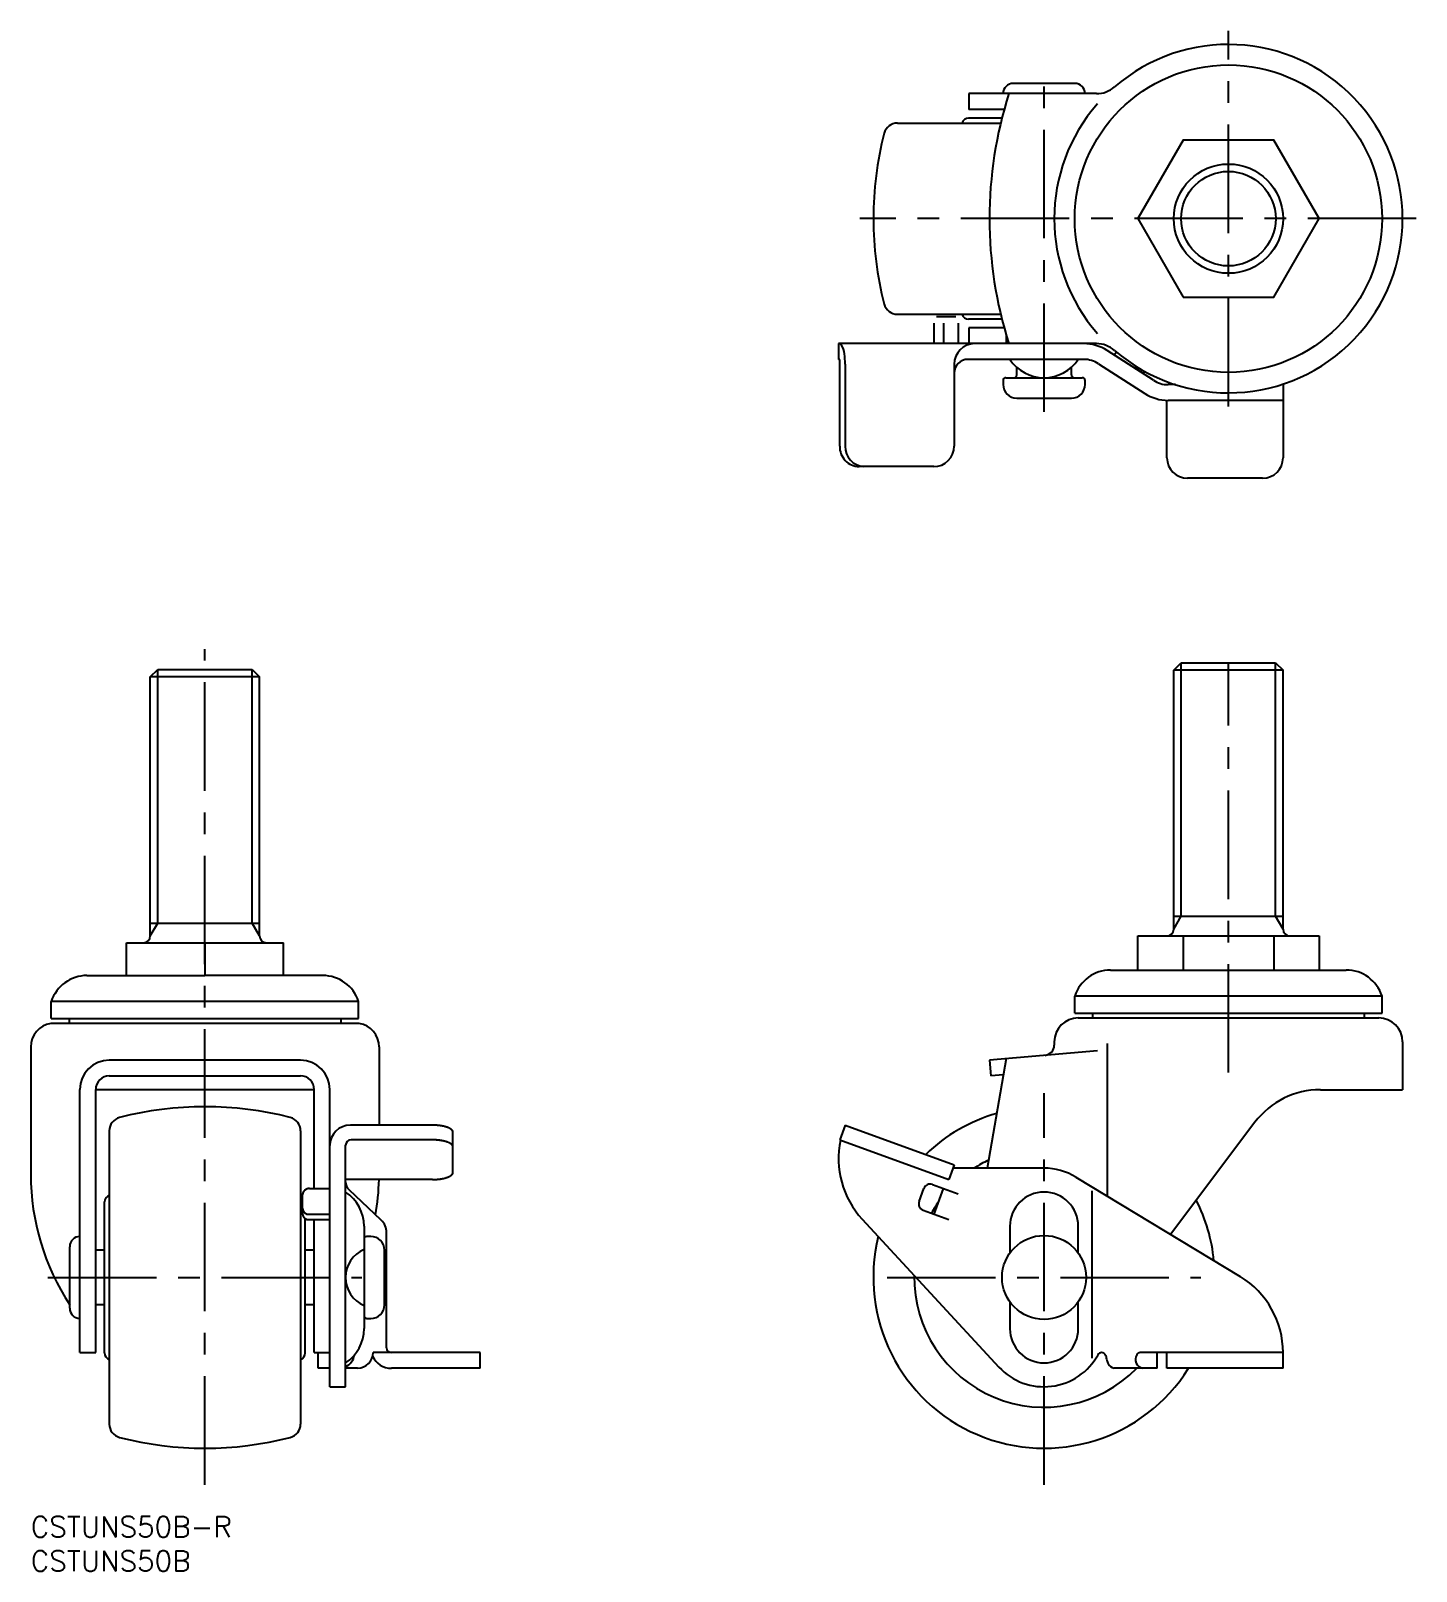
# Model space of a CAD drawing. Extents: x 0 to 203, y -8 to 218.
import ezdxf

# ---------------------------------------------------------------- set-up
doc = ezdxf.new("R2010")
doc.units = 0
doc.header["$LTSCALE"] = 0.5
doc.linetypes.add('CENTER', pattern=[50.8, 31.75, -6.35, 6.35, -6.35])
for name, color, linetype in [('MSM_CENTER', 1, 'CENTER'), ('MSM_CONTINUOUS', 7, 'CONTINUOUS'), ('MSM_NARROW', 5, 'CONTINUOUS'), ('MSM_PART_NUMBER', 7, 'CONTINUOUS')]:
    doc.layers.add(name, color=color, linetype=linetype)
doc.styles.get("Standard").update_dxf_attribs({"font": 'txt.shx', "height": 3, "bigfont": 'bigfont.shx'})

# ---------------------------------------------------------------- blocks, each defined once
blk = doc.blocks.new('*U7')
at = {"layer": 'MSM_CONTINUOUS'}
blk.add_text('CSTUNS50B-R', height=3, dxfattribs=at).set_placement((0, -3))
blk = doc.blocks.new('*U8')
at = {"layer": 'MSM_PART_NUMBER'}
blk.add_text('CSTUNS50B', height=3, dxfattribs=at).set_placement((0, -8))

msp = doc.modelspace()

# ---------------------------------------------------------------- linework, layer by layer
at = {"layer": 'MSM_CENTER', "color": 1, "linetype": 'CENTER'}
for p, q in [((175.38, 162.5), (175.38, 217.5)), ((148.38, 161.72), (148.38, 211.8)), ((202.88, 190), (121.38, 190))]:
    msp.add_line(p, q, dxfattribs=at)
at = {"layer": 'MSM_CENTER'}
for p, q in [((25.5, 4.66), (25.5, 127)), ((175.38, 65), (175.38, 125)), ((148.38, 4.66), (148.38, 62)), ((2.51, 35), (48.49, 35)), ((125.39, 35), (171.36, 35))]:
    msp.add_line(p, q, dxfattribs=at)
at = {"layer": 'MSM_CENTER', "color": 7, "linetype": 'CONTINUOUS'}
for p, q in [((162.1, 80), (162.1, 85)), ((188.65, 85), (188.65, 80))]:
    msp.add_line(p, q, dxfattribs=at)
at = {"layer": 'MSM_CONTINUOUS', "color": 7, "linetype": 'CONTINUOUS'}
for p, q in [((152.88, 209.8), (143.88, 209.8)), ((156.06, 208.3), (137.38, 208.3)), ((137.38, 208.3), (137.38, 206)), ((142.55, 206), (137.38, 206)), ((126.9, 204), (142.03, 204)), ((142.2, 204.7), (137.32, 204.7)), ((126.9, 176), (142.03, 176)), ((132.27, 171.7), (132.27, 174.7)), ((132.62, 175.7), (135.46, 175.7)), ((133.64, 174.7), (133.64, 171.7)), ((135.8, 174.7), (135.8, 171.7)), ((142.2, 175.3), (137.32, 175.3)), ((142.2, 175.3), (137.32, 175.3)), ((142.55, 174), (137.38, 174)), ((142.55, 174), (137.38, 174)), ((137.38, 174), (137.38, 171.7)), ((137.38, 174), (137.38, 171.7)), ((118.29, 171.7), (118.29, 169.4)), ((154.2, 171.7), (118.29, 171.7)), ((156.06, 171.7), (137.38, 171.7)), ((142.85, 172.93), (142.85, 171.7)), ((118.46, 169.4), (118.29, 169.4)), ((118.46, 156.7), (118.46, 169.4)), ((154.2, 169.4), (137.22, 169.4)), ((164.39, 166.34), (157.61, 170.7)), ((158.97, 170.48), (158.67, 170.01)), ((119.25, 168.7), (119.25, 156.7)), ((135.22, 168.7), (135.22, 156.7)), ((144.38, 167.12), (144.38, 168.24)), ((152.38, 167.12), (152.38, 168.24)), ((156.36, 168.76), (163.14, 164.4)), ((163.1, 167.65), (162.88, 167.31)), ((142.38, 166.32), (142.38, 165.72)), ((142.78, 166.72), (153.98, 166.72)), ((154.38, 165.72), (154.38, 166.32)), ((167.65, 165.7), (166.55, 165.7)), ((183.38, 165.7), (183.38, 155)), ((144.38, 163.72), (152.38, 163.72)), ((166.38, 155), (166.38, 163.4)), ((183.38, 163.4), (166.55, 163.4)), ((132.22, 153.7), (121.28, 153.7)), ((180.38, 152), (169.38, 152)), ((158.11, 80), (192.64, 80)), ((197.88, 76.2), (152.88, 76.2)), ((152.88, 73.7), (152.88, 76.2)), ((197.88, 73.7), (197.88, 76.2)), ((152.88, 73.7), (197.88, 73.7)), ((153.38, 72.99), (197.38, 72.99)), ((155.49, 73.7), (155.49, 72.99)), ((195.26, 73.7), (195.26, 72.99)), ((156.19, 68.19), (140.38, 66.81)), ((149.88, 69.49), (149.88, 69.01)), ((157.62, 69.24), (157.62, 46.92)), ((200.88, 69.49), (200.88, 62.49)), ((142.85, 67.03), (140.03, 51)), ((140.38, 66.81), (140.58, 64.52)), ((142.44, 64.68), (140.58, 64.52)), ((188.85, 62.49), (200.88, 62.49)), ((119.25, 57.31), (118.46, 55.15)), ((119.25, 57.31), (135.22, 51.49)), ((179.26, 57.71), (166.9, 41.3)), ((118.46, 55.15), (134.44, 49.33)), ((135.22, 51.49), (134.44, 49.33)), ((148.38, 51), (135.04, 51)), ((153.04, 49.7), (177.11, 35.12)), ((130.08, 46.13), (130.76, 48.01)), ((132.04, 48.61), (135.8, 47.24)), ((132.27, 44.27), (133.64, 48.02)), ((155.38, 47.7), (155.38, 23.18)), ((121.74, 43.54), (141.77, 21.89)), ((130.68, 44.85), (134.44, 43.48)), ((143.38, 42.5), (143.38, 38.58)), ((153.38, 38.58), (153.38, 42.5)), ((143.38, 31.42), (143.38, 27.5)), ((153.38, 27.5), (153.38, 31.42)), ((183.38, 24), (162.47, 24)), ((164.93, 21.7), (164.93, 24)), ((166.38, 21.7), (166.38, 24)), ((183.38, 21.7), (183.38, 24)), ((164.93, 21.7), (158.67, 21.7)), ((183.38, 21.7), (166.38, 21.7))]:
    msp.add_line(p, q, dxfattribs=at)
at = {"layer": 'MSM_CONTINUOUS'}
for p, q in [((167.38, 123.92), (168.46, 125)), ((168.46, 125), (182.29, 125)), ((182.29, 125), (183.38, 123.92)), ((17.5, 122.92), (18.58, 124)), ((17.5, 85), (17.5, 122.92)), ((33.5, 122.92), (17.5, 122.92)), ((18.58, 124), (32.42, 124)), ((32.42, 124), (33.5, 122.92)), ((33.5, 85), (33.5, 122.92)), ((167.38, 86), (167.38, 123.92)), ((183.38, 123.92), (167.38, 123.92)), ((183.38, 86), (183.38, 123.92)), ((168.74, 85), (168.74, 80)), ((182.02, 85), (182.02, 80)), ((43.8, 19), (43.8, 62.51)), ((58.8, 57.31), (46.8, 57.31))]:
    msp.add_line(p, q, dxfattribs=at)
at = {"layer": 'MSM_CONTINUOUS', "linetype": 'CONTINUOUS'}
for p, q in [((17.5, 86.87), (33.5, 86.87)), ((167.38, 87.87), (183.38, 87.87)), ((14, 84), (37, 84)), ((14, 79.2), (14, 84)), ((25.5, 84), (25.5, 79.2)), ((37, 79.2), (37, 84)), ((162.1, 85), (188.65, 85)), ((8.23, 79.2), (25.5, 79.2)), ((42.77, 79.2), (25.5, 79.2)), ((48, 75.4), (3, 75.4)), ((3, 72.9), (3, 75.4)), ((48, 72.9), (48, 75.4)), ((48.09, 72.19), (2.91, 72.19)), ((3, 72.9), (48, 72.9)), ((5.62, 72.9), (5.62, 72.19)), ((45.38, 72.9), (45.38, 72.19)), ((0, 68.74), (0, 50.06)), ((51, 68.74), (51, 57.31)), ((39.5, 66.81), (11.5, 66.81)), ((11.5, 64.52), (39.5, 64.52)), ((7.2, 24), (7.2, 62.51)), ((9.5, 24), (9.5, 62.52)), ((41.5, 62.49), (9.5, 62.49)), ((41.5, 48.02), (41.5, 62.52)), ((11.5, 56.48), (11.5, 13.52)), ((39.5, 56.48), (39.5, 13.52)), ((46.1, 19), (46.1, 54.35)), ((58.8, 55.15), (46.9, 55.15)), ((61.8, 50.36), (61.8, 56.28)), ((40.8, 48.02), (43.8, 48.02)), ((58.8, 49.33), (46.1, 49.33)), ((51.31, 43.38), (46.6, 47.81)), ((10.8, 23.95), (10.8, 46.05)), ((39.8, 44.36), (39.8, 47.09)), ((40.2, 23.95), (40.2, 43.61)), ((40.46, 44.27), (43.8, 44.27)), ((40.46, 43.48), (43.8, 43.48)), ((41.5, 24), (41.5, 43.48)), ((48.8, 42.49), (48.8, 27.51)), ((49.8, 41), (49.2, 41)), ((52.1, 24.7), (52.1, 41.62)), ((5.7, 30.5), (5.7, 39.5)), ((10.8, 39), (9.5, 39)), ((41.5, 39), (40.2, 39)), ((51.8, 31), (51.8, 39)), ((10.8, 31), (9.5, 31)), ((41.5, 31), (40.2, 31)), ((49.2, 29), (49.8, 29)), ((7.2, 24), (9.5, 24)), ((41.5, 24), (43.8, 24)), ((42.08, 21.7), (42.08, 24)), ((65.8, 24), (50.13, 24)), ((65.8, 21.7), (65.8, 24)), ((43.8, 21.7), (42.08, 21.7)), ((47.85, 21.7), (46.1, 21.7)), ((65.8, 21.7), (52.8, 21.7)), ((43.8, 19), (46.1, 19))]:
    msp.add_line(p, q, dxfattribs=at)
at = {"layer": 'MSM_CONTINUOUS'}
msp.add_lwpolyline([(168.74, 178.5), (182.02, 178.5), (188.65, 190), (182.02, 201.5), (168.74, 201.5), (162.1, 190)], close=True, dxfattribs=at)
for points in [[(61.8, 56.28, 0), (61.8, 56.29, 0), (61.8, 56.31, 0), (61.8, 56.32, 0), (61.8, 56.33, 0), (61.79, 56.34, 0), (61.79, 56.36, 0), (61.79, 56.37, 0), (61.79, 56.38, 0), (61.78, 56.39, 0), (61.78, 56.41, 0), (61.77, 56.42, 0), (61.77, 56.43, 0), (61.76, 56.44, 0), (61.76, 56.46, 0), (61.75, 56.47, 0), (61.74, 56.48, 0), (61.73, 56.49, 0), (61.73, 56.51, 0), (61.72, 56.52, 0), (61.71, 56.53, 0), (61.7, 56.54, 0), (61.69, 56.56, 0), (61.68, 56.57, 0), (61.67, 56.58, 0), (61.66, 56.59, 0), (61.65, 56.6, 0), (61.64, 56.62, 0), (61.62, 56.63, 0), (61.61, 56.64, 0), (61.6, 56.65, 0), (61.59, 56.66, 0), (61.57, 56.67, 0), (61.56, 56.69, 0), (61.54, 56.7, 0), (61.53, 56.71, 0), (61.51, 56.72, 0), (61.5, 56.73, 0), (61.48, 56.74, 0), (61.46, 56.75, 0), (61.45, 56.77, 0), (61.43, 56.78, 0), (61.41, 56.79, 0), (61.39, 56.8, 0), (61.37, 56.81, 0), (61.35, 56.82, 0), (61.33, 56.83, 0), (61.31, 56.84, 0), (61.29, 56.85, 0), (61.27, 56.86, 0), (61.25, 56.87, 0), (61.23, 56.88, 0), (61.21, 56.89, 0), (61.19, 56.9, 0), (61.16, 56.91, 0), (61.14, 56.92, 0), (61.12, 56.93, 0), (61.1, 56.94, 0), (61.07, 56.95, 0), (61.05, 56.96, 0), (61.02, 56.97, 0), (61, 56.98, 0), (60.97, 56.99, 0), (60.95, 57, 0), (60.92, 57.01, 0), (60.89, 57.02, 0), (60.87, 57.02, 0), (60.84, 57.03, 0), (60.81, 57.04, 0), (60.79, 57.05, 0), (60.76, 57.06, 0), (60.73, 57.07, 0), (60.7, 57.07, 0), (60.67, 57.08, 0), (60.65, 57.09, 0), (60.62, 57.1, 0), (60.59, 57.11, 0), (60.56, 57.11, 0), (60.53, 57.12, 0), (60.5, 57.13, 0), (60.47, 57.13, 0), (60.44, 57.14, 0), (60.4, 57.15, 0), (60.37, 57.16, 0), (60.34, 57.16, 0), (60.31, 57.17, 0), (60.28, 57.17, 0), (60.25, 57.18, 0), (60.21, 57.19, 0), (60.18, 57.19, 0), (60.15, 57.2, 0), (60.12, 57.2, 0), (60.08, 57.21, 0), (60.05, 57.21, 0), (60.02, 57.22, 0), (59.98, 57.22, 0), (59.95, 57.23, 0), (59.91, 57.23, 0), (59.88, 57.24, 0), (59.84, 57.24, 0), (59.81, 57.25, 0), (59.78, 57.25, 0), (59.74, 57.26, 0), (59.71, 57.26, 0), (59.67, 57.26, 0), (59.64, 57.27, 0), (59.6, 57.27, 0), (59.56, 57.27, 0), (59.53, 57.28, 0), (59.49, 57.28, 0), (59.46, 57.28, 0), (59.42, 57.29, 0), (59.38, 57.29, 0), (59.35, 57.29, 0), (59.31, 57.29, 0), (59.28, 57.29, 0), (59.24, 57.3, 0), (59.2, 57.3, 0), (59.17, 57.3, 0), (59.13, 57.3, 0), (59.09, 57.3, 0), (59.06, 57.3, 0), (59.02, 57.3, 0), (58.98, 57.31, 0), (58.95, 57.31, 0), (58.91, 57.31, 0), (58.87, 57.31, 0), (58.84, 57.31, 0), (58.8, 57.31, 0)], [(61.8, 54.12, 0), (61.8, 54.13, 0), (61.8, 54.15, 0), (61.8, 54.16, 0), (61.8, 54.17, 0), (61.79, 54.18, 0), (61.79, 54.2, 0), (61.79, 54.21, 0), (61.79, 54.22, 0), (61.78, 54.23, 0), (61.78, 54.25, 0), (61.77, 54.26, 0), (61.77, 54.27, 0), (61.76, 54.28, 0), (61.76, 54.3, 0), (61.75, 54.31, 0), (61.74, 54.32, 0), (61.73, 54.33, 0), (61.73, 54.34, 0), (61.72, 54.36, 0), (61.71, 54.37, 0), (61.7, 54.38, 0), (61.69, 54.39, 0), (61.68, 54.41, 0), (61.67, 54.42, 0), (61.66, 54.43, 0), (61.65, 54.44, 0), (61.64, 54.45, 0), (61.62, 54.47, 0), (61.61, 54.48, 0), (61.6, 54.49, 0), (61.59, 54.5, 0), (61.57, 54.51, 0), (61.56, 54.52, 0), (61.54, 54.54, 0), (61.53, 54.55, 0), (61.51, 54.56, 0), (61.5, 54.57, 0), (61.48, 54.58, 0), (61.46, 54.59, 0), (61.45, 54.6, 0), (61.43, 54.61, 0), (61.41, 54.63, 0), (61.39, 54.64, 0), (61.37, 54.65, 0), (61.35, 54.66, 0), (61.33, 54.67, 0), (61.31, 54.68, 0), (61.29, 54.69, 0), (61.27, 54.7, 0), (61.25, 54.71, 0), (61.23, 54.72, 0), (61.21, 54.73, 0), (61.19, 54.74, 0), (61.16, 54.75, 0), (61.14, 54.76, 0), (61.12, 54.77, 0), (61.1, 54.78, 0), (61.07, 54.79, 0), (61.05, 54.8, 0), (61.02, 54.81, 0), (61, 54.82, 0), (60.97, 54.83, 0), (60.95, 54.84, 0), (60.92, 54.85, 0), (60.9, 54.85, 0), (60.87, 54.86, 0), (60.84, 54.87, 0), (60.81, 54.88, 0), (60.79, 54.89, 0), (60.76, 54.9, 0), (60.73, 54.91, 0), (60.7, 54.91, 0), (60.67, 54.92, 0), (60.65, 54.93, 0), (60.62, 54.94, 0), (60.59, 54.94, 0), (60.56, 54.95, 0), (60.53, 54.96, 0), (60.5, 54.97, 0), (60.47, 54.97, 0), (60.44, 54.98, 0), (60.41, 54.99, 0), (60.37, 54.99, 0), (60.34, 55, 0), (60.31, 55.01, 0), (60.28, 55.01, 0), (60.25, 55.02, 0), (60.21, 55.02, 0), (60.18, 55.03, 0), (60.15, 55.04, 0), (60.12, 55.04, 0), (60.08, 55.05, 0), (60.05, 55.05, 0), (60.02, 55.06, 0), (59.98, 55.06, 0), (59.95, 55.07, 0), (59.91, 55.07, 0), (59.88, 55.08, 0), (59.85, 55.08, 0), (59.81, 55.09, 0), (59.78, 55.09, 0), (59.74, 55.09, 0), (59.71, 55.1, 0), (59.67, 55.1, 0), (59.64, 55.11, 0), (59.6, 55.11, 0), (59.56, 55.11, 0), (59.53, 55.12, 0), (59.49, 55.12, 0), (59.46, 55.12, 0), (59.42, 55.12, 0), (59.39, 55.13, 0), (59.35, 55.13, 0), (59.31, 55.13, 0), (59.28, 55.13, 0), (59.24, 55.13, 0), (59.2, 55.14, 0), (59.17, 55.14, 0), (59.13, 55.14, 0), (59.09, 55.14, 0), (59.06, 55.14, 0), (59.02, 55.14, 0), (58.98, 55.14, 0), (58.95, 55.14, 0), (58.91, 55.15, 0), (58.87, 55.15, 0), (58.84, 55.15, 0), (58.8, 55.15, 0)], [(58.8, 49.33, 0), (58.84, 49.33, 0), (58.87, 49.33, 0), (58.91, 49.33, 0), (58.95, 49.33, 0), (58.98, 49.33, 0), (59.02, 49.33, 0), (59.06, 49.34, 0), (59.09, 49.34, 0), (59.13, 49.34, 0), (59.17, 49.34, 0), (59.2, 49.34, 0), (59.24, 49.34, 0), (59.28, 49.34, 0), (59.31, 49.35, 0), (59.35, 49.35, 0), (59.39, 49.35, 0), (59.42, 49.35, 0), (59.46, 49.36, 0), (59.49, 49.36, 0), (59.53, 49.36, 0), (59.56, 49.37, 0), (59.6, 49.37, 0), (59.64, 49.37, 0), (59.67, 49.38, 0), (59.71, 49.38, 0), (59.74, 49.38, 0), (59.78, 49.39, 0), (59.81, 49.39, 0), (59.85, 49.4, 0), (59.88, 49.4, 0), (59.91, 49.41, 0), (59.95, 49.41, 0), (59.98, 49.41, 0), (60.02, 49.42, 0), (60.05, 49.42, 0), (60.08, 49.43, 0), (60.12, 49.44, 0), (60.15, 49.44, 0), (60.18, 49.45, 0), (60.21, 49.45, 0), (60.25, 49.46, 0), (60.28, 49.47, 0), (60.31, 49.47, 0), (60.34, 49.48, 0), (60.37, 49.48, 0), (60.41, 49.49, 0), (60.44, 49.5, 0), (60.47, 49.5, 0), (60.5, 49.51, 0), (60.53, 49.52, 0), (60.56, 49.53, 0), (60.59, 49.53, 0), (60.62, 49.54, 0), (60.65, 49.55, 0), (60.67, 49.56, 0), (60.7, 49.56, 0), (60.73, 49.57, 0), (60.76, 49.58, 0), (60.79, 49.59, 0), (60.81, 49.6, 0), (60.84, 49.61, 0), (60.87, 49.61, 0), (60.9, 49.62, 0), (60.92, 49.63, 0), (60.95, 49.64, 0), (60.97, 49.65, 0), (61, 49.66, 0), (61.02, 49.67, 0), (61.05, 49.68, 0), (61.07, 49.69, 0), (61.1, 49.7, 0), (61.12, 49.71, 0), (61.14, 49.72, 0), (61.16, 49.73, 0), (61.19, 49.74, 0), (61.21, 49.75, 0), (61.23, 49.76, 0), (61.25, 49.77, 0), (61.27, 49.78, 0), (61.29, 49.79, 0), (61.31, 49.8, 0), (61.33, 49.81, 0), (61.35, 49.82, 0), (61.37, 49.83, 0), (61.39, 49.84, 0), (61.41, 49.85, 0), (61.43, 49.86, 0), (61.45, 49.87, 0), (61.46, 49.89, 0), (61.48, 49.9, 0), (61.5, 49.91, 0), (61.51, 49.92, 0), (61.53, 49.93, 0), (61.54, 49.94, 0), (61.56, 49.95, 0), (61.57, 49.97, 0), (61.59, 49.98, 0), (61.6, 49.99, 0), (61.61, 50, 0), (61.62, 50.01, 0), (61.64, 50.02, 0), (61.65, 50.04, 0), (61.66, 50.05, 0), (61.67, 50.06, 0), (61.68, 50.07, 0), (61.69, 50.08, 0), (61.7, 50.1, 0), (61.71, 50.11, 0), (61.72, 50.12, 0), (61.73, 50.13, 0), (61.73, 50.15, 0), (61.74, 50.16, 0), (61.75, 50.17, 0), (61.76, 50.18, 0), (61.76, 50.19, 0), (61.77, 50.21, 0), (61.77, 50.22, 0), (61.78, 50.23, 0), (61.78, 50.24, 0), (61.79, 50.26, 0), (61.79, 50.27, 0), (61.79, 50.28, 0), (61.79, 50.29, 0), (61.8, 50.31, 0), (61.8, 50.32, 0), (61.8, 50.33, 0), (61.8, 50.35, 0), (61.8, 50.36, 0)], [(40.8, 48.02, 0), (40.79, 48.02, 0), (40.78, 48.02, 0), (40.76, 48.02, 0), (40.75, 48.02, 0), (40.74, 48.02, 0), (40.73, 48.02, 0), (40.71, 48.02, 0), (40.7, 48.02, 0), (40.69, 48.02, 0), (40.68, 48.02, 0), (40.67, 48.02, 0), (40.65, 48.01, 0), (40.64, 48.01, 0), (40.63, 48.01, 0), (40.62, 48.01, 0), (40.6, 48.01, 0), (40.59, 48, 0), (40.58, 48, 0), (40.57, 48, 0), (40.56, 48, 0), (40.55, 47.99, 0), (40.53, 47.99, 0), (40.52, 47.99, 0), (40.51, 47.98, 0), (40.5, 47.98, 0), (40.49, 47.98, 0), (40.47, 47.97, 0), (40.46, 47.97, 0), (40.45, 47.97, 0), (40.44, 47.96, 0), (40.43, 47.96, 0), (40.42, 47.95, 0), (40.41, 47.95, 0), (40.39, 47.94, 0), (40.38, 47.94, 0), (40.37, 47.93, 0), (40.36, 47.93, 0), (40.35, 47.92, 0), (40.34, 47.92, 0), (40.33, 47.91, 0), (40.32, 47.91, 0), (40.31, 47.9, 0), (40.3, 47.9, 0), (40.29, 47.89, 0), (40.28, 47.89, 0), (40.27, 47.88, 0), (40.25, 47.87, 0), (40.24, 47.87, 0), (40.23, 47.86, 0), (40.22, 47.85, 0), (40.21, 47.85, 0), (40.2, 47.84, 0), (40.19, 47.83, 0), (40.18, 47.83, 0), (40.18, 47.82, 0), (40.17, 47.81, 0), (40.16, 47.8, 0), (40.15, 47.8, 0), (40.14, 47.79, 0), (40.13, 47.78, 0), (40.12, 47.77, 0), (40.11, 47.77, 0), (40.1, 47.76, 0), (40.09, 47.75, 0), (40.08, 47.74, 0), (40.08, 47.73, 0), (40.07, 47.72, 0), (40.06, 47.72, 0), (40.05, 47.71, 0), (40.04, 47.7, 0), (40.03, 47.69, 0), (40.03, 47.68, 0), (40.02, 47.67, 0), (40.01, 47.66, 0), (40, 47.65, 0), (40, 47.64, 0), (39.99, 47.64, 0), (39.98, 47.63, 0), (39.98, 47.62, 0), (39.97, 47.61, 0), (39.96, 47.6, 0), (39.96, 47.59, 0), (39.95, 47.58, 0), (39.94, 47.57, 0), (39.94, 47.56, 0), (39.93, 47.55, 0), (39.92, 47.54, 0), (39.92, 47.53, 0), (39.91, 47.52, 0), (39.91, 47.51, 0), (39.9, 47.5, 0), (39.9, 47.49, 0), (39.89, 47.48, 0), (39.89, 47.47, 0), (39.88, 47.46, 0), (39.88, 47.44, 0), (39.87, 47.43, 0), (39.87, 47.42, 0), (39.86, 47.41, 0), (39.86, 47.4, 0), (39.85, 47.39, 0), (39.85, 47.38, 0), (39.85, 47.37, 0), (39.84, 47.36, 0), (39.84, 47.35, 0), (39.84, 47.34, 0), (39.83, 47.32, 0), (39.83, 47.31, 0), (39.83, 47.3, 0), (39.82, 47.29, 0), (39.82, 47.28, 0), (39.82, 47.27, 0), (39.82, 47.26, 0), (39.81, 47.25, 0), (39.81, 47.23, 0), (39.81, 47.22, 0), (39.81, 47.21, 0), (39.81, 47.2, 0), (39.81, 47.19, 0), (39.8, 47.18, 0), (39.8, 47.17, 0), (39.8, 47.15, 0), (39.8, 47.14, 0), (39.8, 47.13, 0), (39.8, 47.12, 0), (39.8, 47.11, 0), (39.8, 47.1, 0), (39.8, 47.09, 0)], [(39.8, 45.15, 0), (39.8, 45.14, 0), (39.8, 45.13, 0), (39.8, 45.12, 0), (39.8, 45.11, 0), (39.8, 45.1, 0), (39.8, 45.09, 0), (39.8, 45.09, 0), (39.8, 45.08, 0), (39.8, 45.07, 0), (39.8, 45.06, 0), (39.81, 45.05, 0), (39.81, 45.04, 0), (39.81, 45.03, 0), (39.81, 45.02, 0), (39.81, 45.01, 0), (39.81, 45.01, 0), (39.81, 45, 0), (39.81, 44.99, 0), (39.82, 44.98, 0), (39.82, 44.97, 0), (39.82, 44.96, 0), (39.82, 44.95, 0), (39.82, 44.94, 0), (39.83, 44.94, 0), (39.83, 44.93, 0), (39.83, 44.92, 0), (39.83, 44.91, 0), (39.84, 44.9, 0), (39.84, 44.89, 0), (39.84, 44.88, 0), (39.84, 44.87, 0), (39.85, 44.87, 0), (39.85, 44.86, 0), (39.85, 44.85, 0), (39.85, 44.84, 0), (39.86, 44.83, 0), (39.86, 44.82, 0), (39.86, 44.82, 0), (39.87, 44.81, 0), (39.87, 44.8, 0), (39.88, 44.79, 0), (39.88, 44.78, 0), (39.88, 44.77, 0), (39.89, 44.77, 0), (39.89, 44.76, 0), (39.89, 44.75, 0), (39.9, 44.74, 0), (39.9, 44.73, 0), (39.91, 44.73, 0), (39.91, 44.72, 0), (39.92, 44.71, 0), (39.92, 44.7, 0), (39.92, 44.69, 0), (39.93, 44.69, 0), (39.93, 44.68, 0), (39.94, 44.67, 0), (39.94, 44.66, 0), (39.95, 44.66, 0), (39.95, 44.65, 0), (39.96, 44.64, 0), (39.96, 44.63, 0), (39.97, 44.62, 0), (39.97, 44.62, 0), (39.98, 44.61, 0), (39.99, 44.6, 0), (39.99, 44.6, 0), (40, 44.59, 0), (40, 44.58, 0), (40.01, 44.57, 0), (40.01, 44.57, 0), (40.02, 44.56, 0), (40.03, 44.55, 0), (40.03, 44.55, 0), (40.04, 44.54, 0), (40.04, 44.53, 0), (40.05, 44.53, 0), (40.06, 44.52, 0), (40.06, 44.51, 0), (40.07, 44.51, 0), (40.08, 44.5, 0), (40.08, 44.49, 0), (40.09, 44.49, 0), (40.1, 44.48, 0), (40.1, 44.47, 0), (40.11, 44.47, 0), (40.12, 44.46, 0), (40.12, 44.46, 0), (40.13, 44.45, 0), (40.14, 44.44, 0), (40.15, 44.44, 0), (40.15, 44.43, 0), (40.16, 44.43, 0), (40.17, 44.42, 0), (40.17, 44.41, 0), (40.18, 44.41, 0), (40.19, 44.4, 0), (40.2, 44.4, 0), (40.2, 44.39, 0), (40.21, 44.39, 0), (40.22, 44.38, 0), (40.23, 44.38, 0), (40.24, 44.37, 0), (40.24, 44.37, 0), (40.25, 44.36, 0), (40.26, 44.36, 0), (40.27, 44.35, 0), (40.28, 44.35, 0), (40.28, 44.34, 0), (40.29, 44.34, 0), (40.3, 44.33, 0), (40.31, 44.33, 0), (40.32, 44.33, 0), (40.33, 44.32, 0), (40.33, 44.32, 0), (40.34, 44.31, 0), (40.35, 44.31, 0), (40.36, 44.3, 0), (40.37, 44.3, 0), (40.38, 44.3, 0), (40.38, 44.29, 0), (40.39, 44.29, 0), (40.4, 44.29, 0), (40.41, 44.28, 0), (40.42, 44.28, 0), (40.43, 44.28, 0), (40.44, 44.27, 0), (40.45, 44.27, 0), (40.46, 44.27, 0)], [(39.8, 44.36, 0), (39.8, 44.35, 0), (39.8, 44.34, 0), (39.8, 44.33, 0), (39.8, 44.33, 0), (39.8, 44.32, 0), (39.8, 44.31, 0), (39.8, 44.3, 0), (39.8, 44.29, 0), (39.8, 44.28, 0), (39.8, 44.27, 0), (39.81, 44.26, 0), (39.81, 44.25, 0), (39.81, 44.25, 0), (39.81, 44.24, 0), (39.81, 44.23, 0), (39.81, 44.22, 0), (39.81, 44.21, 0), (39.81, 44.2, 0), (39.82, 44.19, 0), (39.82, 44.18, 0), (39.82, 44.17, 0), (39.82, 44.17, 0), (39.82, 44.16, 0), (39.83, 44.15, 0), (39.83, 44.14, 0), (39.83, 44.13, 0), (39.83, 44.12, 0), (39.84, 44.11, 0), (39.84, 44.11, 0), (39.84, 44.1, 0), (39.84, 44.09, 0), (39.85, 44.08, 0), (39.85, 44.07, 0), (39.85, 44.06, 0), (39.85, 44.05, 0), (39.86, 44.05, 0), (39.86, 44.04, 0), (39.86, 44.03, 0), (39.87, 44.02, 0), (39.87, 44.01, 0), (39.88, 44, 0), (39.88, 44, 0), (39.88, 43.99, 0), (39.89, 43.98, 0), (39.89, 43.97, 0), (39.89, 43.96, 0), (39.9, 43.95, 0), (39.9, 43.95, 0), (39.91, 43.94, 0), (39.91, 43.93, 0), (39.92, 43.92, 0), (39.92, 43.91, 0), (39.92, 43.91, 0), (39.93, 43.9, 0), (39.93, 43.89, 0), (39.94, 43.88, 0), (39.94, 43.88, 0), (39.95, 43.87, 0), (39.95, 43.86, 0), (39.96, 43.85, 0), (39.96, 43.85, 0), (39.97, 43.84, 0), (39.97, 43.83, 0), (39.98, 43.82, 0), (39.99, 43.82, 0), (39.99, 43.81, 0), (40, 43.8, 0), (40, 43.79, 0), (40.01, 43.79, 0), (40.01, 43.78, 0), (40.02, 43.77, 0), (40.03, 43.77, 0), (40.03, 43.76, 0), (40.04, 43.75, 0), (40.04, 43.75, 0), (40.05, 43.74, 0), (40.06, 43.73, 0), (40.06, 43.73, 0), (40.07, 43.72, 0), (40.08, 43.71, 0), (40.08, 43.71, 0), (40.09, 43.7, 0), (40.1, 43.69, 0), (40.1, 43.69, 0), (40.11, 43.68, 0), (40.12, 43.68, 0), (40.12, 43.67, 0), (40.13, 43.66, 0), (40.14, 43.66, 0), (40.15, 43.65, 0), (40.15, 43.65, 0), (40.16, 43.64, 0), (40.17, 43.63, 0), (40.17, 43.63, 0), (40.18, 43.62, 0), (40.19, 43.62, 0), (40.2, 43.61, 0), (40.2, 43.61, 0), (40.21, 43.6, 0), (40.22, 43.6, 0), (40.23, 43.59, 0), (40.24, 43.59, 0), (40.24, 43.58, 0), (40.25, 43.58, 0), (40.26, 43.57, 0), (40.27, 43.57, 0), (40.28, 43.56, 0), (40.28, 43.56, 0), (40.29, 43.55, 0), (40.3, 43.55, 0), (40.31, 43.54, 0), (40.32, 43.54, 0), (40.33, 43.53, 0), (40.33, 43.53, 0), (40.34, 43.53, 0), (40.35, 43.52, 0), (40.36, 43.52, 0), (40.37, 43.51, 0), (40.38, 43.51, 0), (40.38, 43.51, 0), (40.39, 43.5, 0), (40.4, 43.5, 0), (40.41, 43.5, 0), (40.42, 43.49, 0), (40.43, 43.49, 0), (40.44, 43.49, 0), (40.45, 43.48, 0), (40.46, 43.48, 0)]]:
    msp.add_polyline3d(points, dxfattribs=at)
at = {"layer": 'MSM_CONTINUOUS', "color": 7, "linetype": 'CONTINUOUS'}
for centre, radius in [((175.38, 190), 22.5), ((175.38, 190), 8), ((148.38, 35), 6.15)]:
    msp.add_circle(centre, radius, dxfattribs=at)
for centre, radius, start, end in [((175.38, 190), 25.5, 229.1069, 130.8931), ((143.88, 208.3), 1.5, 90, 180), ((152.88, 208.3), 1.5, 0, 90), ((200.38, 190), 60, 162.2418, 197.7582), ((156.06, 212.3), 4, 270, 310.8931), ((175.38, 190), 25.5, 138.7898, 221.2102), ((126.9, 202), 2, 90, 165.5225), ((137.32, 203.7), 1, 90, 162.5424), ((173.38, 190), 50, 165.5225, 194.4775), ((126.9, 178), 2, 194.4775, 270), ((137.32, 176.3), 1, 197.4576, 270), ((138.22, 168.7), 3, 90, 180), ((154.2, 165.4), 6.3, 57.2384, 90), ((156.06, 167.7), 4, 49.1069, 90), ((137.22, 167.4), 2, 90, 180), ((148.38, 172.72), 6, 213.5573, 326.4427), ((154.2, 165.4), 4, 57.2384, 90), ((143.98, 167.12), 0.4, 270, 0), ((152.78, 167.12), 0.4, 180, 270), ((142.78, 166.32), 0.4, 90, 180), ((144.38, 165.72), 2, 180, 270), ((152.38, 165.72), 2, 270, 0), ((153.98, 166.32), 0.4, 0, 90), ((166.55, 169.7), 4, 237.2384, 270), ((166.55, 169.7), 6.3, 237.2384, 270), ((132.22, 156.7), 3, 270, 0), ((169.38, 155), 3, 180, 270), ((180.38, 155), 3, 270, 0), ((166.38, 86), 1, 270, 0), ((184.38, 86), 1, 180, 270), ((16.5, 85), 1, 270, 0), ((34.5, 85), 1, 180, 270), ((158.11, 74.5), 5.5, 90, 161.9955), ((192.64, 74.5), 5.5, 18.0045, 90), ((153.38, 69.49), 3.5, 90, 180), ((197.38, 69.49), 3.5, 0, 90), ((148.38, 69.01), 1.5, 275, 0), ((188.85, 50.49), 12, 90, 143), ((148.38, 35), 25, 106.1014, 133.8961), ((131.29, 52.37), 13, 167.8493, 222.7672), ((148.38, 35), 19, 115.3741, 122.6369), ((148.38, 42), 9, 58.8001, 90), ((131.7, 47.67), 1, 70, 160), ((148.38, 42.5), 5, 0, 180), ((131.02, 45.79), 1, 160, 250), ((148.38, 35), 19, 144.399, 150.304), ((148.38, 35), 19, 144.399, 150.304), ((148.38, 35), 25, 5.6343, 26.8964), ((148.38, 35), 25, 166.1428, 327.8593), ((148.38, 35), 19, 179.1404, 315.573), ((170.38, 24), 13, 0, 58.8001), ((148.38, 27.5), 5, 180, 0), ((148.38, 28), 9, 222.7672, 331.369), ((156.8, 23.4), 0.6, 90, 151.369), ((156.78, 23.32), 0.685, 33.1173, 88.0618)]:
    msp.add_arc(centre, radius, start, end, dxfattribs=at)
at = {"layer": 'MSM_CONTINUOUS'}
for centre, radius, start, end in [((118.42, 171.38), 0.318, 32.8535, 84.9918), ((115.82, 169.79), 3.37, 7.1952, 31.6805), ((100.07, 168.35), 19.18, 1.0615, 5.5707), ((121.34, 156.58), 2.88, 177.5725, 268.8659), ((122.17, 156.62), 2.92, 178.4007, 266.6113), ((46.8, 54.31), 3, 90, 180), ((45.15, 24), 2.27, 294.8204, 350.656), ((47.8, 24.02), 2.32, 271.2373, 359.4033), ((156.34, 23.03), 1.21, 359.3914, 33.731), ((159.71, 23.31), 2.18, 187.8933, 203.1601), ((163.09, 23), 1.33, 148.6114, 257.6505), ((162.5, 23.36), 0.639, 92.5136, 149.0893), ((158.95, 23.05), 1.38, 205.648, 258.3126)]:
    msp.add_arc(centre, radius, start, end, dxfattribs=at)
at = {"layer": 'MSM_CONTINUOUS', "linetype": 'CONTINUOUS'}
for centre, radius, start, end in [((8.23, 73.7), 5.5, 90, 161.9955), ((42.77, 73.7), 5.5, 18.0045, 90), ((3.5, 68.74), 3.5, 99.6963, 180), ((47.5, 68.74), 3.5, 360, 80.3037), ((11.5, 62.51), 4.3, 90, 180), ((39.5, 62.51), 4.3, 0, 90), ((11.5, 62.52), 2, 90, 180), ((39.5, 62.52), 2, 0, 90), ((25.5, 10), 50, 75.5225, 104.4775), ((13.5, 56.48), 2, 104.4775, 180), ((37.5, 56.48), 2, 0, 75.5225), ((46.9, 54.35), 0.8, 90, 180), ((34.7, 50.06), 34.7, 180, 213.3062), ((47.7, 48.98), 1.6, 180, 226.7269), ((42.8, 42.49), 6, 360, 56.633), ((16.3, 50.06), 34.7, 350.1884, 358.7899), ((16.3, 50.06), 34.7, 350.1884, 358.7899), ((11.8, 46.05), 1, 107.4576, 180), ((39.2, 46.05), 1, 53.1301, 72.5424), ((49.6, 41.56), 2.5, 0, 46.7269), ((7.2, 39.5), 1.5, 90, 180), ((49.2, 40.6), 0.4, 90, 180), ((49.8, 39), 2, 0, 90), ((50.56, 35), 4.46, 113.2647, 246.7353), ((7.2, 30.5), 1.5, 180, 270), ((49.2, 29.4), 0.4, 180, 270), ((49.8, 31), 2, 270, 0), ((42.8, 27.51), 6, 303.367, 0), ((11.8, 23.95), 1, 180, 252.5424), ((39.2, 23.95), 1, 287.4576, 0), ((52.8, 24.7), 3, 204.1478, 270), ((52.8, 24.7), 0.7, 180, 270), ((13.5, 13.52), 2, 180, 255.5225), ((25.5, 60), 50, 255.5225, 284.4775), ((37.5, 13.52), 2, 284.4775, 0)]:
    msp.add_arc(centre, radius, start, end, dxfattribs=at)
at = {"layer": 'MSM_NARROW'}
for p, q in [((168.46, 87.87), (168.46, 125)), ((182.29, 87.87), (182.29, 125)), ((18.58, 86.87), (18.58, 124)), ((32.42, 86.87), (32.42, 124))]:
    msp.add_line(p, q, dxfattribs=at)
at = {"layer": 'MSM_NARROW', "linetype": 'CONTINUOUS'}
for p, q in [((17.5, 85), (18.58, 86.87)), ((33.5, 85), (32.42, 86.87)), ((167.38, 86), (168.46, 87.87)), ((183.38, 86), (182.29, 87.87))]:
    msp.add_line(p, q, dxfattribs=at)
msp.add_circle((175.38, 190), 6.92, dxfattribs=at)

# ---------------------------------------------------------------- block references
at = {"layer": 'MSM_CONTINUOUS'}
for name in ['*U7', '*U8']:
    msp.add_blockref(name, (0, 0), dxfattribs=at)

doc.saveas('drawing.dxf')
